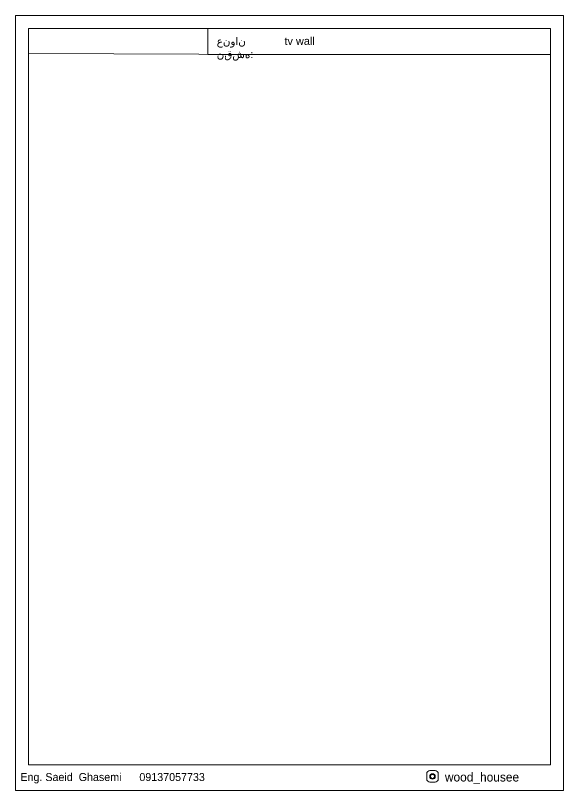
# Model space of a CAD drawing. Header units: inches. Extents: x 104 to 9740, y 936 to 6735.
# Drawn here: x 3435 to 3943, y 3343 to 4061 of the extents above; entities that cross this region are included whole.
import ezdxf

# ---------------------------------------------------------------- set-up
doc = ezdxf.new("R2010")
doc.units = ezdxf.units.IN
doc.header["$MEASUREMENT"] = 0
doc.styles.get("Standard").update_dxf_attribs({"font": 'arial.ttf'})

msp = doc.modelspace()

# ---------------------------------------------------------------- linework, layer by layer
at = {"lineweight": 20}
msp.add_line((3684.2, 4024.28), (3447.29, 4025.43), dxfattribs=at)
for points in [[(3435.2, 4060.55), (3435.2, 3342.55), (3942.87, 3342.55), (3942.87, 4060.55)], [(3447.29, 4048.46), (3447.29, 3366.19), (3930.79, 3366.19), (3930.79, 4048.46)], [(3613.31, 4024.28), (3930.79, 4024.28), (3930.79, 4048.46), (3613.31, 4048.46)]]:
    msp.add_lwpolyline(points, close=True, dxfattribs=at)
msp.add_lwpolyline([(3819.18, 3350.27), (3823.85, 3350.27, 0.414214), (3826.86, 3353.27), (3826.86, 3357.94, 0.414214), (3823.85, 3360.94), (3819.18, 3360.94, 0.414214), (3816.18, 3357.94), (3816.18, 3353.27, 0.414214)], format="xyb", close=True, dxfattribs=at)
for radius in [2.53, 1.86]:
    msp.add_circle((3821.52, 3355.61), radius, dxfattribs=at)

# ---------------------------------------------------------------- texts
at = {"lineweight": 20, "attachment_point": 1}
for s, width, gutter_width, heights, insert, char_height in [('{\\fArial|b0|i0|c178|p34;عنوان نقشه}:', 53.8025, 328.76, [0], (3621.62, 4040.46), 7.2525), ('tv wall', 62.8632, 328.76, [0], (3684.33, 4040.57), 7.252), ('{\\fPlantagenet Cherokee|b0|i0|c0|p18;^IEng. Saeid  Ghasemi      09137057733}', 327.6071, 36.64, [0], (3410.03, 3358.74), 7.4168), ('{\\fPlantagenet Cherokee|b0|i0|c0|p18;wood_housee}', 1.6171, 40.78, [0.255], (3833.01, 3359.11), 8.256)]:
    msp.add_mtext_dynamic_manual_height_columns(s, width=width, gutter_width=gutter_width, heights=heights, dxfattribs=dict(at, insert=insert, char_height=char_height))

doc.saveas('drawing.dxf')
